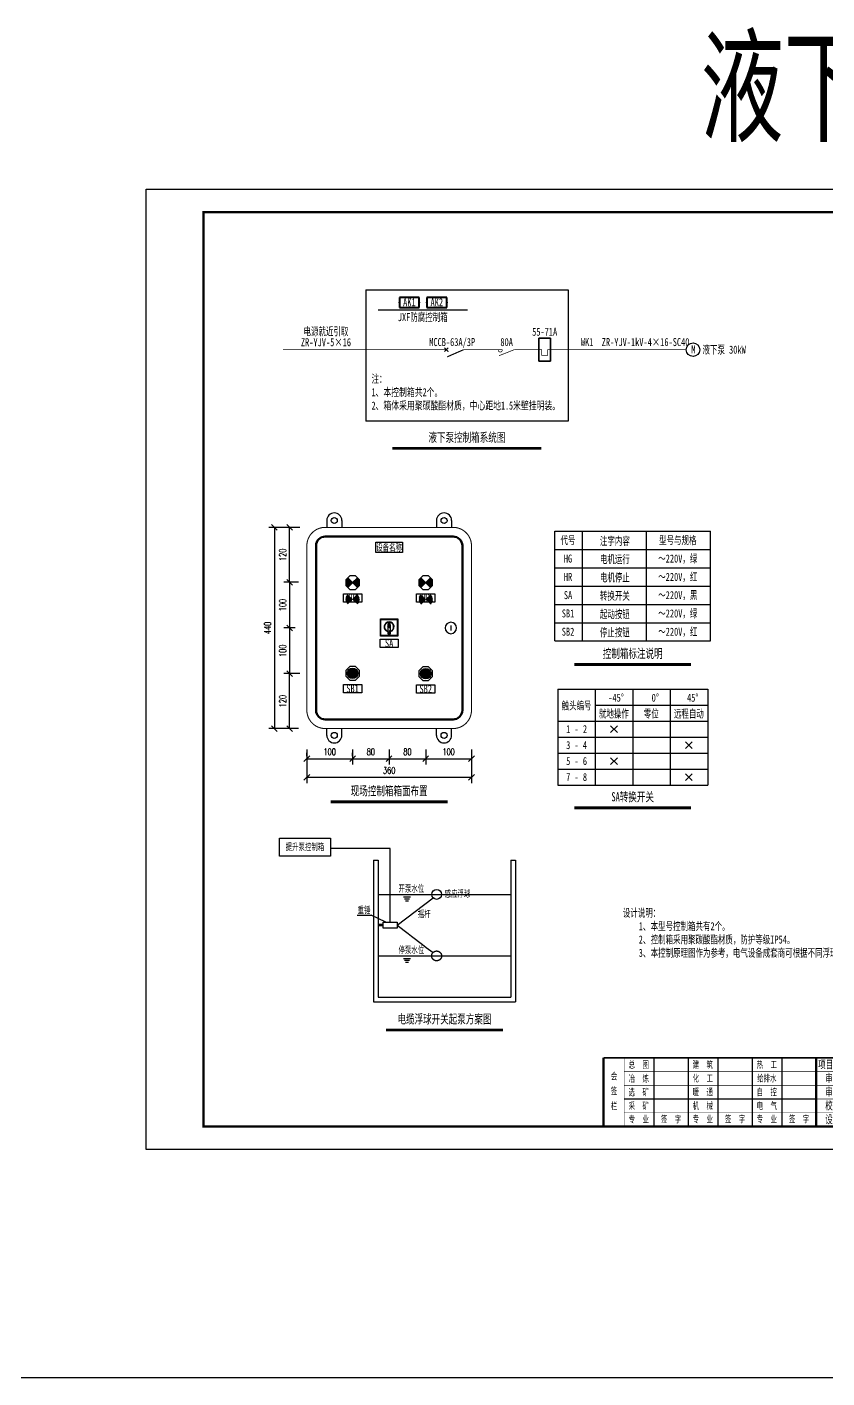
# Model space of a CAD drawing. Header units: millimetres. Extents: x 401220 to 2750366, y -101310 to 943175.
# Drawn here: x 647008 to 681994, y 309391 to 368490 of the extents above; entities that cross this region are included whole.
import ezdxf
from ezdxf.enums import TextEntityAlignment as Align

# ---------------------------------------------------------------- set-up
doc = ezdxf.new("R2010")
doc.units = ezdxf.units.MM
doc.linetypes.add('事故照明', pattern=[800, 600, 0, -200, 0])
doc.linetypes.add('常规', pattern=[20, 10, 0, 10])
for name, color, linetype in [('1', 7, 'Continuous'), ('4', 1, 'Continuous'), ('动力平面导线层', 3, '常规'), ('动力平面设备层', 1, 'Continuous'), ('图框', 7, 'Continuous'), ('文字', 7, 'Continuous'), ('标注-照明', 7, 'Continuous'), ('照明平面导线层', 3, 'Continuous'), ('照明平面设备层', 1, 'Continuous'), ('电气-接地设计-接地线', 3, '接地线'), ('高低压系统', 4, 'Continuous')]:
    doc.layers.add(name, color=color, linetype=linetype)
for name, color, linetype, lineweight in [('CAXA0层', 7, 'Continuous', 25), ('SW', 8, 'Continuous', 20), ('TEXT', 4, 'Continuous', 0)]:
    doc.layers.add(name, color=color, linetype=linetype, lineweight=lineweight)
doc.styles.add('DIM_FONT', font='txt.shx', dxfattribs={"width": 0.7, "bigfont": 'hzdx.shx'})
doc.styles.add('HZ', font='simsun.ttf', dxfattribs={"width": 0.75})
doc.styles.add('标准', font='NSimSun.ttf', dxfattribs={"width": 0.667})
doc.linetypes.add('接地线', pattern='A,500,[136,EESLTYPE.shx,S=100,R=0,X=0,Y=0],500,-200,60,-200', length=1460)
doc.dimstyles.new('副本 DIM20', dxfattribs={"dimtxt": 300, "dimasz": 2, "dimexe": 250, "dimexo": 300, "dimgap": 150, "dimtad": 1, "dimdec": 0, "dimlfac": 0.05, "dimzin": 0, "dimdsep": 46, "dimtxsty": 'DIM_FONT', "dimblk1": '_DIMX', "dimblk2": '_DIMX', "dimsah": 1, "dimcen": 0, "dimclrd": 3, "dimclre": 3, "dimclrt": 7, "dimadec": 0, "dimazin": 0, "dimtfac": 1, "dimtdec": 0, "dimtix": 1, "dimtmove": 2, "dimatfit": 3, "dimldrblk": '_DIMX', "dimfxl": 250, "dimtolj": 1, "dimtzin": 0, "dimarcsym": 0})

# ---------------------------------------------------------------- blocks, each defined once
blk = doc.blocks.new('_Oblique')
at = {"color": 0, "linetype": 'ByBlock', "lineweight": -2}
blk.add_line((-0.5, -0.5), (0.5, 0.5), dxfattribs=at)
blk = doc.blocks.new('*D87')
at = {"layer": '1', "color": 3, "linetype": 'ByBlock', "lineweight": -2, "transparency": 16777216}
for p, q in [((658565, 346602), (657578, 346602)), ((657828, 346602), (657828, 337802)), ((658565, 337802), (657578, 337802))]:
    blk.add_line(p, q, dxfattribs=at)
at = {"layer": 'Defpoints', "color": 0, "linetype": 'ByBlock', "transparency": 16777216}
for p in [(658865, 346602), (657828, 337802), (658865, 337802)]:
    blk.add_point(p, dxfattribs=at)
at = {"layer": '1', "color": 3, "linetype": 'ByBlock', "lineweight": -2, "transparency": 16777216, "xscale": 250, "yscale": 250, "zscale": 250}
for p, rotation in [((657828, 346602), 90), ((657828, 337802), 270)]:
    blk.add_blockref('_Oblique', p, dxfattribs=dict(at, rotation=rotation))
at = {"layer": '1', "color": 7, "linetype": 'ByBlock', "transparency": 16777216, "insert": (657528, 342202), "char_height": 300, "attachment_point": 5, "rotation": 90, "style": 'DIM_FONT'}
blk.add_mtext('\\A1;440', dxfattribs=at)
blk = doc.blocks.new('_DIMX')
blk.add_line((-150, 0), (150, 0))
at = {"const_width": 50}
blk.add_lwpolyline([(-70, -70), (70, 70)], dxfattribs=at)
blk = doc.blocks.new('*D88')
at = {"layer": '1', "color": 3, "linetype": 'ByBlock', "lineweight": -2, "transparency": 16777216}
for p, q in [((658946, 340202), (658242, 340202)), ((658492, 337802), (658492, 340202)), ((658888, 337802), (658242, 337802))]:
    blk.add_line(p, q, dxfattribs=at)
at = {"layer": 'Defpoints', "color": 0, "linetype": 'ByBlock', "transparency": 16777216}
for p in [(658492, 340202), (659246, 340202), (659188, 337802)]:
    blk.add_point(p, dxfattribs=at)
at = {"layer": '1', "color": 3, "linetype": 'ByBlock', "lineweight": -2, "transparency": 16777216, "xscale": 250, "yscale": 250, "zscale": 250}
for p, rotation in [((658492, 340202), 90), ((658492, 337802), 270)]:
    blk.add_blockref('_Oblique', p, dxfattribs=dict(at, rotation=rotation))
at = {"layer": '1', "color": 7, "linetype": 'ByBlock', "transparency": 16777216, "insert": (658192, 339002), "char_height": 300, "attachment_point": 5, "rotation": 90, "style": 'DIM_FONT'}
blk.add_mtext('\\A1;120', dxfattribs=at)
blk = doc.blocks.new('*D89')
at = {"layer": '1', "color": 3, "linetype": 'ByBlock', "lineweight": -2, "transparency": 16777216}
for p, q in [((658671, 342202), (658242, 342202)), ((658492, 342202), (658492, 340202)), ((658733, 340202), (658242, 340202))]:
    blk.add_line(p, q, dxfattribs=at)
at = {"layer": 'Defpoints', "color": 0, "linetype": 'ByBlock', "transparency": 16777216}
for p in [(658971, 342202), (658492, 340202), (659033, 340202)]:
    blk.add_point(p, dxfattribs=at)
at = {"layer": '1', "color": 3, "linetype": 'ByBlock', "lineweight": -2, "transparency": 16777216, "xscale": 250, "yscale": 250, "zscale": 250}
for p, rotation in [((658492, 342202), 90), ((658492, 340202), 270)]:
    blk.add_blockref('_Oblique', p, dxfattribs=dict(at, rotation=rotation))
at = {"layer": '1', "color": 7, "linetype": 'ByBlock', "transparency": 16777216, "insert": (658192, 341202), "char_height": 300, "attachment_point": 5, "rotation": 90, "style": 'DIM_FONT'}
blk.add_mtext('\\A1;100', dxfattribs=at)
blk = doc.blocks.new('*D90')
at = {"layer": '1', "color": 3, "linetype": 'ByBlock', "lineweight": -2, "transparency": 16777216}
for p, q in [((658671, 344202), (658242, 344202)), ((658492, 344202), (658492, 342202)), ((658733, 342202), (658242, 342202))]:
    blk.add_line(p, q, dxfattribs=at)
at = {"layer": 'Defpoints', "color": 0, "linetype": 'ByBlock', "transparency": 16777216}
for p in [(658971, 344202), (658492, 342202), (659033, 342202)]:
    blk.add_point(p, dxfattribs=at)
at = {"layer": '1', "color": 3, "linetype": 'ByBlock', "lineweight": -2, "transparency": 16777216, "xscale": 250, "yscale": 250, "zscale": 250}
for p, rotation in [((658492, 344202), 90), ((658492, 342202), 270)]:
    blk.add_blockref('_Oblique', p, dxfattribs=dict(at, rotation=rotation))
at = {"layer": '1', "color": 7, "linetype": 'ByBlock', "transparency": 16777216, "insert": (658192, 343202), "char_height": 300, "attachment_point": 5, "rotation": 90, "style": 'DIM_FONT'}
blk.add_mtext('\\A1;100', dxfattribs=at)
blk = doc.blocks.new('*D91')
at = {"layer": '1', "color": 3, "linetype": 'ByBlock', "lineweight": -2, "transparency": 16777216}
for p, q in [((658946, 346602), (658242, 346602)), ((658492, 344202), (658492, 346602)), ((658888, 344202), (658242, 344202))]:
    blk.add_line(p, q, dxfattribs=at)
at = {"layer": 'Defpoints', "color": 0, "linetype": 'ByBlock', "transparency": 16777216}
for p in [(658492, 346602), (659246, 346602), (659188, 344202)]:
    blk.add_point(p, dxfattribs=at)
at = {"layer": '1', "color": 3, "linetype": 'ByBlock', "lineweight": -2, "transparency": 16777216, "xscale": 250, "yscale": 250, "zscale": 250}
for p, rotation in [((658492, 346602), 90), ((658492, 344202), 270)]:
    blk.add_blockref('_Oblique', p, dxfattribs=dict(at, rotation=rotation))
at = {"layer": '1', "color": 7, "linetype": 'ByBlock', "transparency": 16777216, "insert": (658192, 345402), "char_height": 300, "attachment_point": 5, "rotation": 90, "style": 'DIM_FONT'}
blk.add_mtext('\\A1;120', dxfattribs=at)
blk = doc.blocks.new('*D92')
at = {"layer": '1', "color": 3, "linetype": 'ByBlock', "lineweight": -2, "transparency": 16777216}
for p, q in [((662845, 336879), (662845, 336233)), ((664446, 336879), (664446, 336233)), ((662845, 336483), (664446, 336483))]:
    blk.add_line(p, q, dxfattribs=at)
at = {"layer": 'Defpoints', "color": 0, "linetype": 'ByBlock', "transparency": 16777216}
for p in [(662845, 337179), (664446, 337179), (664446, 336483)]:
    blk.add_point(p, dxfattribs=at)
at = {"layer": '1', "color": 3, "linetype": 'ByBlock', "lineweight": -2, "transparency": 16777216, "xscale": 250, "yscale": 250, "zscale": 250, "rotation": 180}
blk.add_blockref('_Oblique', (662845, 336483), dxfattribs=at)
at = {"layer": '1', "color": 3, "linetype": 'ByBlock', "lineweight": -2, "transparency": 16777216, "xscale": 250, "yscale": 250, "zscale": 250}
blk.add_blockref('_Oblique', (664446, 336483), dxfattribs=at)
at = {"layer": '1', "color": 7, "linetype": 'ByBlock', "transparency": 16777216, "insert": (663646, 336783), "char_height": 300, "attachment_point": 5, "style": 'DIM_FONT'}
blk.add_mtext('\\A1;80', dxfattribs=at)
blk = doc.blocks.new('*D93')
at = {"layer": '1', "color": 3, "linetype": 'ByBlock', "lineweight": -2, "transparency": 16777216}
for p, q in [((664446, 336879), (664446, 336233)), ((666446, 336879), (666446, 336233)), ((664446, 336483), (666446, 336483))]:
    blk.add_line(p, q, dxfattribs=at)
at = {"layer": 'Defpoints', "color": 0, "linetype": 'ByBlock', "transparency": 16777216}
for p in [(664446, 337179), (666446, 337179), (666446, 336483)]:
    blk.add_point(p, dxfattribs=at)
at = {"layer": '1', "color": 3, "linetype": 'ByBlock', "lineweight": -2, "transparency": 16777216, "xscale": 250, "yscale": 250, "zscale": 250, "rotation": 180}
blk.add_blockref('_Oblique', (664446, 336483), dxfattribs=at)
at = {"layer": '1', "color": 3, "linetype": 'ByBlock', "lineweight": -2, "transparency": 16777216, "xscale": 250, "yscale": 250, "zscale": 250}
blk.add_blockref('_Oblique', (666446, 336483), dxfattribs=at)
at = {"layer": '1', "color": 7, "linetype": 'ByBlock', "transparency": 16777216, "insert": (665446, 336783), "char_height": 300, "attachment_point": 5, "style": 'DIM_FONT'}
blk.add_mtext('\\A1;100', dxfattribs=at)
blk = doc.blocks.new('*D94')
at = {"layer": '1', "color": 3, "linetype": 'ByBlock', "lineweight": -2, "transparency": 16777216}
for p, q in [((659246, 336879), (659246, 335418)), ((666446, 336879), (666446, 335418)), ((659246, 335668), (666446, 335668))]:
    blk.add_line(p, q, dxfattribs=at)
at = {"layer": 'Defpoints', "color": 0, "linetype": 'ByBlock', "transparency": 16777216}
for p in [(659246, 337179), (666446, 337179), (666446, 335668)]:
    blk.add_point(p, dxfattribs=at)
at = {"layer": '1', "color": 3, "linetype": 'ByBlock', "lineweight": -2, "transparency": 16777216, "xscale": 250, "yscale": 250, "zscale": 250, "rotation": 180}
blk.add_blockref('_Oblique', (659246, 335668), dxfattribs=at)
at = {"layer": '1', "color": 3, "linetype": 'ByBlock', "lineweight": -2, "transparency": 16777216, "xscale": 250, "yscale": 250, "zscale": 250}
blk.add_blockref('_Oblique', (666446, 335668), dxfattribs=at)
at = {"layer": '1', "color": 7, "linetype": 'ByBlock', "transparency": 16777216, "insert": (662846, 335968), "char_height": 300, "attachment_point": 5, "style": 'DIM_FONT'}
blk.add_mtext('\\A1;360', dxfattribs=at)
blk = doc.blocks.new('*D95')
at = {"layer": '1', "color": 3, "linetype": 'ByBlock', "lineweight": -2, "transparency": 16777216}
for p, q in [((659246, 336596), (659246, 336733)), ((659246, 336483), (661246, 336483)), ((661246, 336596), (661246, 336733))]:
    blk.add_line(p, q, dxfattribs=at)
at = {"layer": 'Defpoints', "color": 0, "linetype": 'ByBlock', "transparency": 16777216}
for p in [(659246, 336296), (661246, 336483), (661246, 336296)]:
    blk.add_point(p, dxfattribs=at)
at = {"layer": '1', "color": 3, "linetype": 'ByBlock', "lineweight": -2, "transparency": 16777216, "xscale": 250, "yscale": 250, "zscale": 250, "rotation": 180}
blk.add_blockref('_Oblique', (659246, 336483), dxfattribs=at)
at = {"layer": '1', "color": 3, "linetype": 'ByBlock', "lineweight": -2, "transparency": 16777216, "xscale": 250, "yscale": 250, "zscale": 250}
blk.add_blockref('_Oblique', (661246, 336483), dxfattribs=at)
at = {"layer": '1', "color": 7, "linetype": 'ByBlock', "transparency": 16777216, "insert": (660246, 336783), "char_height": 300, "attachment_point": 5, "style": 'DIM_FONT'}
blk.add_mtext('\\A1;100', dxfattribs=at)
blk = doc.blocks.new('*D96')
at = {"layer": '1', "color": 3, "linetype": 'ByBlock', "lineweight": -2, "transparency": 16777216}
for p, q in [((661244, 336879), (661244, 336233)), ((662845, 336879), (662845, 336233)), ((661244, 336483), (662845, 336483))]:
    blk.add_line(p, q, dxfattribs=at)
at = {"layer": 'Defpoints', "color": 0, "linetype": 'ByBlock', "transparency": 16777216}
for p in [(661244, 337179), (662845, 337179), (662845, 336483)]:
    blk.add_point(p, dxfattribs=at)
at = {"layer": '1', "color": 3, "linetype": 'ByBlock', "lineweight": -2, "transparency": 16777216, "xscale": 250, "yscale": 250, "zscale": 250, "rotation": 180}
blk.add_blockref('_Oblique', (661244, 336483), dxfattribs=at)
at = {"layer": '1', "color": 3, "linetype": 'ByBlock', "lineweight": -2, "transparency": 16777216, "xscale": 250, "yscale": 250, "zscale": 250}
blk.add_blockref('_Oblique', (662845, 336483), dxfattribs=at)
at = {"layer": '1', "color": 7, "linetype": 'ByBlock', "transparency": 16777216, "insert": (662044, 336783), "char_height": 300, "attachment_point": 5, "style": 'DIM_FONT'}
blk.add_mtext('\\A1;80', dxfattribs=at)
blk = doc.blocks.new('PLA1')
at = {"color": 0, "linetype": 'ByBlock', "lineweight": -2}
for p, q in [((-500, 500), (-500, 0)), ((500, 500), (-500, 500)), ((-500, 0), (500, 0)), ((500, 0), (500, 500))]:
    blk.add_line(p, q, dxfattribs=at)
for p in [(-500, 250), (0, 500), (0, 0), (500, 250)]:
    blk.add_point(p, dxfattribs=at)
blk = doc.blocks.new('JJH')
at = {"color": 3, "linetype": '常规', "lineweight": 35}
for p, q in [((-500, -500), (-500, 0)), ((500, 0), (-500, 0)), ((500, -500), (500, 0)), ((-500, -500), (500, -500))]:
    blk.add_line(p, q, dxfattribs=at)
at = {"color": 3, "linetype": '常规', "lineweight": 35, "const_width": 30}
blk.add_lwpolyline([(0, 100), (0, -125), (-250, -125), (-250, -375), (0, -375), (0, -600)], dxfattribs=at)
blk = doc.blocks.new('GGF')
at = {"layer": '照明平面导线层', "color": 3, "linetype": '常规', "lineweight": 25, "ltscale": 2, "const_width": 30}
for points in [[(0, 0), (0, -365)], [(0, -1065), (-261, -402)], [(0, -365), (0, -544)], [(0, -1065), (0, -1429)]]:
    blk.add_lwpolyline(points, dxfattribs=at)
blk.add_lwpolyline([(0, -544, -1.122007), (0, -365, -1.343832)], format="xyb", dxfattribs=at)
blk = doc.blocks.new('DYDQ0201')
at = {"color": 0}
for points, const_width in [([(0, 0), (0, -3.75)], 0.3), ([(0, -11.25), (-3.11, -4.12)], 0.5), ([(0.86, -4.61), (-0.86, -2.89)], 0.5), ([(-0.86, -4.61), (0.86, -2.89)], 0.5), ([(0, -11.25), (0, -15)], 0.3)]:
    blk.add_lwpolyline(points, dxfattribs=dict(at, const_width=const_width))
blk = doc.blocks.new('3')
at = {"layer": 'TEXT', "color": 7, "lineweight": 25, "style": 'HZ', "width": 0.75}
for s, height, p in [('铜陵有色设计研究院有限责任公司', 400, (221501, 249018)), ('Tongling Nonferrous Design and Research Institute Co.,Ltd.', 200, (221613, 248659))]:
    blk.add_text(s, height=height, dxfattribs=at).set_placement(p)
blk = doc.blocks.new('铜陵有色图签02')
at = {"layer": '图框', "linetype": 'Continuous', "lineweight": 50}
for p, q in [((-38401, 3003), (-38401, 1)), ((-29100, 3001), (-29100, 0))]:
    blk.add_line(p, q, dxfattribs=at)
at = {"layer": '图框', "color": 7, "linetype": 'Continuous', "lineweight": 25}
for p, q in [((-36201, 3010), (-36201, 9)), ((-34701, 3010), (-34701, 9)), ((-33401, 3017), (-33401, 16)), ((-31901, 3017), (-31901, 16)), ((-30601, 3017), (-30601, 16)), ((-29100, 1201), (-37501, 1201))]:
    blk.add_line(p, q, dxfattribs=at)
at = {"layer": '图框', "color": 7, "linetype": 'Continuous', "lineweight": 35}
for p, q in [((-27300, 3001), (-27300, 1)), ((-21600, 1197), (-21600, -3)), ((-17100, 1200), (-17100, 0)), ((-15450, 0), (-15450, 1200)), ((-14550, 1200), (-14550, 0)), ((-12000, 1201), (-12000, 1)), ((-6900, 1202), (-6900, 2))]:
    blk.add_line(p, q, dxfattribs=at)
at = {"layer": '图框', "lineweight": 25}
blk.add_line((-17723, 1830), (-13223, 1830), dxfattribs=at)
at = {"layer": '图框', "lineweight": 70, "const_width": 70}
blk.add_lwpolyline([(-17980, 3001), (0, 3001), (-38401, 3001)], dxfattribs=at)
at = {"layer": '图框', "color": 7, "linetype": 'Continuous', "lineweight": 25, "const_width": 25}
for points in [[(-37501, 3000), (-37501, 0)], [(-25800, 3001), (-25800, 1)], [(-24300, 3001), (-24300, 1)], [(-23100, 2401), (-37501, 2401)], [(-23100, 1801), (-37501, 1801)], [(-23100, 1201), (-29100, 1201)], [(-12900, 600), (-18000, 600), (-37501, 600)], [(-602, 943), (-932, 371), (-272, 371), (-602, 943)]]:
    blk.add_lwpolyline(points, dxfattribs=at)
at = {"layer": '图框', "linetype": 'Continuous', "lineweight": 50, "const_width": 50}
for points in [[(-23100, 3001), (-23100, 1)], [(-18000, 3000), (-18000, 0)]]:
    blk.add_lwpolyline(points, dxfattribs=at)
at = {"layer": '图框', "lineweight": 50, "const_width": 50}
for points in [[(-12900, 3001), (-12900, 1)], [(-7800, 3001), (-7800, 1)], [(0, 3000), (0, 0)], [(-23100, 1200), (0, 1200)]]:
    blk.add_lwpolyline(points, dxfattribs=at)
at = {"layer": '图框', "lineweight": 25, "const_width": 35}
blk.add_lwpolyline([(-17723, 1930), (-13223, 1930)], dxfattribs=at)
at = {"layer": '图框', "color": 7, "linetype": 'Continuous', "lineweight": 35, "const_width": 25}
blk.add_lwpolyline([(-1200, 1201), (-1200, 0)], dxfattribs=at)
at = {"layer": '图框', "linetype": 'Continuous', "lineweight": 70, "const_width": 70}
blk.add_lwpolyline([(-38401, 1), (0, 0)], dxfattribs=at)
at = {"layer": '图框', "lineweight": 25}
blk.add_blockref('3', (-228268, -246986), dxfattribs=at)
at = {"layer": 'TEXT', "color": 7, "lineweight": 25, "style": '标准', "width": 0.667}
for s, height, p in [('会', 300, (-37942, 2054)), ('总  图', 300, (-36862, 2555)), ('建  筑', 300, (-34062, 2562)), ('热  工', 300, (-31262, 2562)), ('项目负责人', 350, (-28197, 2541)), ('冶  炼', 300, (-36862, 1955)), ('化  工', 300, (-34062, 1962)), ('给排水', 300, (-31262, 1962)), ('审  定', 350, (-28197, 1941)), ('签', 300, (-37942, 1404)), ('选  矿', 300, (-36862, 1355)), ('暖  通', 300, (-34062, 1362)), ('自  控', 300, (-31262, 1362)), ('审  核', 350, (-28197, 1341)), ('栏', 300, (-37942, 754)), ('采  矿', 300, (-36862, 754)), ('机  械', 300, (-34062, 761)), ('电  气', 300, (-31262, 761)), ('校  对', 350, (-28197, 741)), ('项目编号', 350, (-22343, 730)), ('专业', 350, (-17559, 730)), ('比例', 350, (-15009, 730)), ('所属', 350, (-12438, 730)), ('图号', 350, (-7339, 495)), ('专  业', 300, (-36862, 170)), ('签  字', 300, (-35449, 170)), ('专  业', 300, (-34062, 177)), ('签  字', 300, (-32649, 177)), ('专  业', 300, (-31262, 177)), ('签  字', 300, (-29849, 177)), ('设  计', 350, (-28197, 139)), ('设计阶段', 350, (-22343, 130)), ('图幅', 350, (-17559, 130)), ('日期', 350, (-15009, 130)), ('图号', 350, (-12438, 130))]:
    blk.add_text(s, height=height, dxfattribs=at).set_placement(p, align=Align.CENTER)

msp = doc.modelspace()

# ---------------------------------------------------------------- hatches: boundary and pattern name
at = {"linetype": 'ByBlock', "lineweight": 25}
h = msp.add_hatch(dxfattribs=at)
h.set_pattern_fill('ANSI31', color=3, scale=184.8, style=0)
h.set_pattern_definition([(45, (96844.062, 346381.2), (-16.3341666, 16.3341666), [])])
h.paths.add_polyline_path([(661246.4, 344186.2), (661037.5, 344395.5, 0.1991281), (660950.7, 344186.2, 0.1986966), (661037.2, 343977.3)])
h.paths.add_polyline_path([(661455.7, 344395.1), (661246.4, 344186.2), (661455.3, 343977, 0.1991281), (661542.1, 344186.2, 0.1986966)])
h = msp.add_hatch(dxfattribs=at)
h.set_pattern_fill('ANSI31', color=1, scale=184.8, style=0)
h.set_pattern_definition([(45, (101433.915, 346381.2), (-16.3341666, 16.3341666), [])])
h.paths.add_polyline_path([(664446.4, 344186.2), (664237.5, 344395.5, 0.1991281), (664150.7, 344186.2, 0.1986966), (664237.2, 343977.3)])
h.paths.add_polyline_path([(664655.7, 344395.1), (664446.4, 344186.2), (664655.3, 343977, 0.1991281), (664742.1, 344186.2, 0.1986966)])
h = msp.add_hatch(dxfattribs=at)
h.set_pattern_fill('ANSI31', color=3, scale=184.8, style=0)
h.set_pattern_definition([(45, (96844.062, 345646.175), (-16.3341666, 16.3341666), [])])
h.paths.add_polyline_path([(661246.4, 343451.2), (661037.5, 343660.5, 0.1991281), (660950.7, 343451.2, 0.1986966), (661037.2, 343242.3)])
h.paths.add_polyline_path([(661455.7, 343660.1), (661246.4, 343451.2), (661455.3, 343242, 0.1991281), (661542.1, 343451.2, 0.1986966)])
h = msp.add_hatch(dxfattribs=at)
h.set_pattern_fill('ANSI31', color=1, scale=184.8, style=0)
h.set_pattern_definition([(45, (101433.915, 345646.175), (-16.3341666, 16.3341666), [])])
h.paths.add_polyline_path([(664446.4, 343451.2), (664237.5, 343660.5, 0.1991281), (664150.7, 343451.2, 0.1986966), (664237.2, 343242.3)])
h.paths.add_polyline_path([(664655.7, 343660.1), (664446.4, 343451.2), (664655.3, 343242, 0.1991281), (664742.1, 343451.2, 0.1986966)])
at = {"layer": '文字', "linetype": 'ByBlock', "ltscale": 0.2}
h = msp.add_hatch(dxfattribs=at)
h.set_pattern_fill('ANSI31', color=0, scale=308, style=0)
h.set_pattern_definition([(45, (-2701259.53, 1715190.007), (-27.22361108, 27.22361108), [])])
edge = h.paths.add_edge_path()
edge.add_line((662906, 341938.6), (662906, 342213.9))
edge.add_line((662781.3, 342213.9), (662781.3, 341938.6))
edge.add_arc((662009.6, 342213.9), 896.4, 360, 366.231132)
edge.add_arc((662425.5, 342259.3), 478.1, 6.231132, 14.766974)
edge.add_arc((662684.3, 342327.6), 210.4, 14.766974, 32.471625)
edge.add_arc((662843.7, 342429), 21.5, 32.471625, 90)
edge.add_arc((662843.7, 342429), 21.5, 90, 147.528375)
edge.add_arc((663003, 342327.6), 210.4, 147.528375, 165.233026)
edge.add_arc((663261.9, 342259.3), 478.1, 165.233026, 173.768868)
edge.add_arc((663677.7, 342213.9), 896.4, 173.768868, 180)
edge.add_line((662781.3, 341938.6), (662906, 341938.6))
at = {"layer": '电气-接地设计-接地线', "linetype": 'ByBlock', "ltscale": 0.2}
h = msp.add_hatch(color=3, dxfattribs=at)
edge = h.paths.add_edge_path()
edge.add_arc((661246.4, 340217.3), 230.3, 0, 360)
h = msp.add_hatch(color=1, dxfattribs=at)
edge = h.paths.add_edge_path()
edge.add_arc((664446.4, 340201.8), 230.3, 0, 360)

# ---------------------------------------------------------------- linework, layer by layer
at = {"color": 0, "lineweight": -3, "ltscale": 100}
for p, q in [((661824.3, 356990.3), (670669.1, 356990.3)), ((661824.3, 356990.3), (661824.3, 351251.2)), ((670669.1, 356990.3), (670669.1, 351251.2)), ((670669.1, 351251.2), (661824.3, 351251.2))]:
    msp.add_line(p, q, dxfattribs=at)
at = {"color": 3, "linetype": 'ByBlock', "lineweight": 25}
for p, q in [((661455.7, 344395.1), (661037.2, 343977.3)), ((661455.3, 343977), (661037.5, 344395.5))]:
    msp.add_line(p, q, dxfattribs=at)
at = {"color": 1, "linetype": 'ByBlock', "lineweight": 25}
for p, q in [((664655.7, 344395.1), (664237.2, 343977.3)), ((664655.3, 343977), (664237.5, 344395.5))]:
    msp.add_line(p, q, dxfattribs=at)
at = {"color": 0, "linetype": 'ByBlock', "lineweight": 25}
for p, q in [((662781.3, 342213.9), (662781.3, 341938.6)), ((662906, 341938.6), (662906, 342213.9)), ((662781.3, 341938.6), (662906, 341938.6))]:
    msp.add_line(p, q, dxfattribs=at)
for p, q in [((662889.3, 332560), (660281.5, 332560)), ((662889.3, 329326.7), (662889.3, 332560)), ((662164.1, 332043.7), (662164.1, 325843.7)), ((662164.1, 332043.7), (662364.1, 332043.7)), ((662364.1, 332043.7), (662364.1, 326043.7)), ((668164.1, 332043.7), (668164.1, 326043.7)), ((668164.1, 332043.7), (668364.1, 332043.7)), ((668364.1, 332043.7), (668364.1, 325843.7)), ((662364.1, 330543.7), (668164.1, 330543.7)), ((663193.3, 329199.2), (664764.2, 330396.7)), ((662585.2, 329227.7), (662364.1, 329227.7)), ((662585.2, 329167.6), (662364.1, 329167.6)), ((662364.1, 327854.7), (668164.1, 327854.7)), ((662164.1, 325843.7), (668364.1, 325843.7)), ((662364.1, 326043.7), (668164.1, 326043.7))]:
    msp.add_line(p, q)
at = {"color": 0}
for p in [(661446.7, 329642), (662698.7, 329326.7)]:
    msp.add_line(p, (662054.8, 329642), dxfattribs=at)
at = {"linetype": '事故照明'}
msp.add_line((663193.3, 329199.2), (664764.2, 328001.7), dxfattribs=at)
at = {"color": 3}
msp.add_line((930455.5, 309391.2), (401219.7, 309391.2), dxfattribs=at)
at = {"color": 4, "linetype": 'ByBlock', "lineweight": 35, "const_width": 30}
msp.add_lwpolyline([(669296.9, 354373.7), (669521.9, 354373.7)], dxfattribs=at)
at = {"color": 252, "linetype": 'ByBlock', "lineweight": 50}
for points in [[(660046.4, 346201.8, 0.4142136), (659646.4, 345801.8)], [(666046.4, 345801.8, 0.4142136), (665646.4, 346201.8)], [(659646.4, 338601.8, 0.4142136), (660046.4, 338201.8)], [(665646.4, 338201.8, 0.4142136), (666046.4, 338601.8)]]:
    msp.add_lwpolyline(points, format="xyb", dxfattribs=at)
for points in [[(659646.4, 338601.8), (659646.4, 345801.8)], [(660046.4, 346201.8), (665646.4, 346201.8)], [(666046.4, 345801.8), (666046.4, 338601.8)], [(665646.4, 338201.8), (660046.4, 338201.8)]]:
    msp.add_lwpolyline(points, dxfattribs=at)
at = {"color": 0, "linetype": 'ByBlock', "lineweight": 25}
for points in [[(662266.8, 345951.8), (663426.1, 345951.8), (663426.1, 345495.7), (662266.8, 345495.7)], [(660847.4, 343694.9), (661645.5, 343694.9), (661645.5, 343332.1), (660847.4, 343332.1)], [(664047.4, 343694.9), (664845.5, 343694.9), (664845.5, 343332.1), (664047.4, 343332.1)], [(662462.5, 342595.7), (663224.9, 342595.7), (663224.9, 341843.4), (662462.5, 341843.4)], [(662446, 341710.4), (663244.1, 341710.4), (663244.1, 341347.6), (662446, 341347.6)], [(660847.4, 339726), (661645.5, 339726), (661645.5, 339363.1), (660847.4, 339363.1)], [(664047.4, 339710.5), (664845.5, 339710.5), (664845.5, 339347.6), (664047.4, 339347.6)]]:
    msp.add_lwpolyline(points, close=True, dxfattribs=at)
at = {"color": 3, "linetype": 'ByBlock', "lineweight": 25}
msp.add_lwpolyline([(661123.9, 344481.9), (660950.7, 344308.7), (660950.7, 344063.8), (661123.9, 343890.6), (661368.9, 343890.6), (661542.1, 344063.8), (661542.1, 344308.7), (661368.9, 344481.9)], close=True, dxfattribs=at)
at = {"color": 1, "linetype": 'ByBlock', "lineweight": 25}
msp.add_lwpolyline([(664323.9, 344481.9), (664150.7, 344308.7), (664150.7, 344063.8), (664323.9, 343890.6), (664568.9, 343890.6), (664742.1, 344063.8), (664742.1, 344308.7), (664568.9, 344481.9)], close=True, dxfattribs=at)
at = {"color": 0, "linetype": 'ByBlock', "lineweight": 25}
msp.add_lwpolyline([(662906, 342213.9, 0.0271951), (662900.7, 342311.2, 0.0372619), (662887.8, 342381.2, 0.0774052), (662861.8, 342440.5, 0.2564233), (662843.7, 342450.5, 0.2564233), (662825.5, 342440.5, 0.0774052), (662799.6, 342381.2, 0.0372619), (662786.6, 342311.2, 0.0271951), (662781.3, 342213.9, 0.0271951)], format="xyb", dxfattribs=at)
at = {"color": 3, "linetype": 'ByBlock', "const_width": 64}
msp.add_lwpolyline([(665546.7, 342321.6), (665546.7, 342085.6)], dxfattribs=at)
at = {"linetype": 'ByBlock', "lineweight": 25}
for points in [[(661123.9, 340513), (660950.7, 340339.8), (660950.7, 340094.8), (661123.9, 339921.6), (661368.9, 339921.6), (661542.1, 340094.8), (661542.1, 340339.8), (661368.9, 340513)], [(664323.9, 340497.4), (664150.7, 340324.2), (664150.7, 340079.3), (664323.9, 339906.1), (664568.9, 339906.1), (664742.1, 340079.3), (664742.1, 340324.2), (664568.9, 340497.4)]]:
    msp.add_lwpolyline(points, close=True, dxfattribs=at)
at = {"color": 4}
msp.add_lwpolyline([(658042.6, 333001.2), (660281.5, 333001.2), (660281.5, 332220.7), (658042.6, 332220.7)], close=True, dxfattribs=at)
at = {"color": 3}
msp.add_lwpolyline([(662585.2, 329326.7), (663193.3, 329326.7), (663193.3, 329071.7), (662585.2, 329071.7)], close=True, dxfattribs=at)
at = {"color": 1, "lineweight": 30, "ltscale": 100}
msp.add_circle((676135.6, 354373.7), 295.9, dxfattribs=at)
msp.add_circle((664922.2, 330543.7), 215.8)
at = {"linetype": '事故照明'}
msp.add_circle((664922.2, 327854.7), 215.8, dxfattribs=at)
at = {"color": 0, "linetype": 'ByBlock', "lineweight": 25}
for radius, start, end in [(216.5, 286.739479, 253.260521), (200.7, 288.096502, 251.903498)]:
    msp.add_arc((662843.7, 342249.7), radius, start, end, dxfattribs=at)
at = {"color": 3, "linetype": 'ByBlock'}
for start, end in [(90, 270), (270, 90)]:
    msp.add_arc((665546.4, 342201.8), 250, start, end, dxfattribs=at)
at = {"layer": '4', "color": 0, "linetype": 'ByBlock'}
for p, q in [((660116.4, 346901.8), (660116.4, 346601.8)), ((660776.4, 346901.8), (660776.4, 346601.8)), ((664916.4, 346901.8), (664916.4, 346601.8)), ((665576.4, 346901.8), (665576.4, 346601.8)), ((660116.4, 337501.8), (660116.4, 337801.8)), ((660776.4, 337501.8), (660776.4, 337801.8)), ((664916.4, 337501.8), (664916.4, 337801.8)), ((665576.4, 337501.8), (665576.4, 337801.8))]:
    msp.add_line(p, q, dxfattribs=at)
at = {"layer": '4', "color": 0, "linetype": 'ByBlock', "const_width": 45}
for points in [[(660046.4, 346601.8, 0.4142136), (659246.4, 345801.8)], [(666446.4, 345801.8, 0.4142136), (665646.4, 346601.8)], [(659246.4, 338601.8, 0.4142136), (660046.4, 337801.8)], [(665646.4, 337801.8, 0.4142136), (666446.4, 338601.8)]]:
    msp.add_lwpolyline(points, format="xyb", dxfattribs=at)
for points in [[(660046.4, 346601.8), (665646.4, 346601.8)], [(659246.4, 338601.8), (659246.4, 345801.8)], [(666446.4, 345801.8), (666446.4, 338601.8)], [(665646.4, 337801.8), (660046.4, 337801.8)]]:
    msp.add_lwpolyline(points, dxfattribs=at)
at = {"layer": '4', "color": 0, "linetype": 'ByBlock'}
for centre in [(660446.4, 346901.8), (665246.4, 346901.8), (660446.4, 337501.8), (665246.4, 337501.8)]:
    msp.add_circle(centre, 130, dxfattribs=at)
for centre, start, end in [((660446.4, 346901.8), 0, 180), ((665246.4, 346901.8), 0, 180), ((660446.4, 337501.8), 180, 0), ((665246.4, 337501.8), 180, 0)]:
    msp.add_arc(centre, 330, start, end, dxfattribs=at)
at = {"layer": 'CAXA0层', "color": 0, "linetype": 'Continuous', "lineweight": 30}
msp.add_line((662359.3, 356110.9), (666271.5, 356110.9), dxfattribs=at)
at = {"layer": 'CAXA0层', "color": 2, "linetype": 'Continuous', "lineweight": 40}
msp.add_line((662993.6, 350086.2), (669499.8, 350086.2), dxfattribs=at)
at = {"layer": 'CAXA0层', "color": 2, "linetype": 'Continuous', "lineweight": 0}
msp.add_line((662993.6, 350020.7), (669499.8, 350020.7), dxfattribs=at)
at = {"layer": 'CAXA0层', "color": 2, "linetype": 'ByBlock', "lineweight": 40}
for p, q in [((670948, 340630), (676046.2, 340630)), ((660297.6, 334624.1), (665395.7, 334624.1)), ((670948, 334360.7), (676046.2, 334360.7)), ((662715.1, 324642.5), (667813.2, 324642.5))]:
    msp.add_line(p, q, dxfattribs=at)
at = {"layer": 'CAXA0层', "color": 2, "linetype": 'ByBlock', "lineweight": 0}
for p, q in [((670948, 340564.5), (676046.2, 340564.5)), ((660297.6, 334558.6), (665395.7, 334558.6)), ((670948, 334295.2), (676046.2, 334295.2)), ((662715.1, 324577), (667813.2, 324577))]:
    msp.add_line(p, q, dxfattribs=at)
at = {"layer": 'SW', "color": 7, "linetype": 'ByBlock', "lineweight": 25}
for p, q in [((670097.1, 346431.8), (671297.1, 346431.8)), ((670097.1, 345631.8), (670097.1, 346431.8)), ((671297.1, 346431.8), (674097.1, 346431.8)), ((671297.1, 345631.8), (671297.1, 346431.8)), ((674097.1, 345631.8), (674097.1, 346431.8)), ((674097.1, 346431.8), (676897.1, 346431.8)), ((676897.1, 345631.8), (676897.1, 346431.8)), ((670097.1, 344831.8), (670097.1, 345631.8)), ((670097.1, 345631.8), (671297.1, 345631.8)), ((671297.1, 344831.8), (671297.1, 345631.8)), ((671297.1, 345631.8), (674097.1, 345631.8)), ((674097.1, 344831.8), (674097.1, 345631.8)), ((674097.1, 345631.8), (676897.1, 345631.8)), ((676897.1, 344831.8), (676897.1, 345631.8)), ((676897.1, 344831.8), (676897.1, 345631.8)), ((670097.1, 344031.8), (670097.1, 344831.8)), ((670097.1, 344831.8), (671297.1, 344831.8)), ((671297.1, 344031.8), (671297.1, 344831.8)), ((671297.1, 344831.8), (674097.1, 344831.8)), ((674097.1, 344031.8), (674097.1, 344831.8)), ((674097.1, 344831.8), (676897.1, 344831.8)), ((676897.1, 344031.8), (676897.1, 344831.8)), ((676897.1, 344031.8), (676897.1, 344831.8)), ((670097.1, 344031.8), (671297.1, 344031.8)), ((670097.1, 343231.8), (670097.1, 344031.8)), ((671297.1, 344031.8), (674097.1, 344031.8)), ((671297.1, 343231.8), (671297.1, 344031.8)), ((674097.1, 343231.8), (674097.1, 344031.8)), ((674097.1, 344031.8), (676897.1, 344031.8)), ((676897.1, 343231.8), (676897.1, 344031.8)), ((676897.1, 343231.8), (676897.1, 344031.8)), ((670097.1, 342431.8), (670097.1, 343231.8)), ((670097.1, 343231.8), (671297.1, 343231.8)), ((671297.1, 342431.8), (671297.1, 343231.8)), ((671297.1, 343231.8), (674097.1, 343231.8)), ((674097.1, 342431.8), (674097.1, 343231.8)), ((674097.1, 343231.8), (676897.1, 343231.8)), ((676897.1, 342431.8), (676897.1, 343231.8)), ((676897.1, 342431.8), (676897.1, 343231.8)), ((670097.1, 342431.8), (671297.1, 342431.8)), ((670097.1, 341631.8), (670097.1, 342431.8)), ((671297.1, 342431.8), (674097.1, 342431.8)), ((671297.1, 341631.8), (671297.1, 342431.8)), ((674097.1, 342431.8), (676897.1, 342431.8)), ((674097.1, 341631.8), (674097.1, 342431.8)), ((676897.1, 341631.8), (676897.1, 342431.8)), ((670097.1, 341631.8), (671297.1, 341631.8)), ((671297.1, 341631.8), (674097.1, 341631.8)), ((674097.1, 341631.8), (676897.1, 341631.8)), ((670218.3, 339519.3), (676775.9, 339519.3)), ((670218.3, 339519.3), (670218.3, 335330.3)), ((671857.7, 339519.3), (671857.7, 335330.3)), ((673497.1, 339519.3), (673497.1, 335330.3)), ((675136.5, 339519.3), (675136.5, 335330.3)), ((676775.9, 339519.3), (676775.9, 335330.3)), ((671857.7, 338821.2), (676775.9, 338821.2)), ((670218.3, 338123), (676775.9, 338123)), ((672529.3, 337920.2), (672825.5, 337624)), ((672529.3, 337624), (672825.5, 337920.2)), ((670218.3, 337424.8), (676775.9, 337424.8)), ((675808.1, 337222.1), (676104.3, 336925.9)), ((675808.1, 336925.9), (676104.3, 337222.1)), ((670218.3, 336726.6), (676775.9, 336726.6)), ((672529.3, 336523.9), (672825.5, 336227.7)), ((672529.3, 336227.7), (672825.5, 336523.9)), ((670218.3, 336028.5), (676775.9, 336028.5)), ((675808.1, 335825.7), (676104.3, 335529.5)), ((675808.1, 335529.5), (676104.3, 335825.7)), ((670218.3, 335330.3), (676775.9, 335330.3)), ((670218.3, 335330.3), (676775.9, 335330.3)), ((670218.3, 335330.3), (676775.9, 335330.3))]:
    msp.add_line(p, q, dxfattribs=at)
at = {"layer": '动力平面设备层', "color": 0, "linetype": 'ByBlock', "lineweight": -3, "ltscale": 100}
for p, q in [((663470.6, 330437.9), (663780.1, 330437.9)), ((663512.3, 330353.7), (663738.4, 330353.7)), ((663554, 330269.5), (663696.7, 330269.5)), ((663470.6, 327748.9), (663780.1, 327748.9)), ((663512.3, 327664.7), (663738.4, 327664.7)), ((663554, 327580.5), (663696.7, 327580.5))]:
    msp.add_line(p, q, dxfattribs=at)
at = {"layer": '图框', "linetype": 'Continuous', "lineweight": 100, "const_width": 100}
msp.add_lwpolyline([(654724.2, 320391.2), (710624.2, 320391.2), (710624.2, 360391.2), (654724.2, 360391.2)], close=True, dxfattribs=at)
at = {"layer": '文字', "color": 4, "linetype": 'ByBlock', "lineweight": 25, "const_width": 30}
for points in [[(666474.2, 354373.6), (667250.5, 354373.7)], [(668679.6, 354373.7), (669296.9, 354373.7)], [(669996.9, 354373.7), (675839.7, 354373.7)]]:
    msp.add_lwpolyline(points, dxfattribs=at)
at = {"layer": '标注-照明', "color": 0, "linetype": 'ByBlock'}
msp.add_lwpolyline([(662488.8, 342575.9), (663198.5, 342575.9), (663198.5, 341866.3), (662488.8, 341866.3)], close=True, dxfattribs=at)
at = {"layer": '照明平面设备层', "color": 0, "lineweight": -3, "ltscale": 100}
msp.add_lwpolyline([(652224.2, 361391.2), (711624.2, 361391.2), (711624.2, 319391.2), (652224.2, 319391.2)], close=True, dxfattribs=at)
at = {"layer": '照明平面设备层', "color": 130, "lineweight": -3, "const_width": 30}
for points in [[(658208.3, 354373.6), (663877, 354373.6)], [(663877, 354373.6), (664974.2, 354373.6)]]:
    msp.add_lwpolyline(points, dxfattribs=at)
at = {"layer": '电气-接地设计-接地线', "color": 3, "linetype": 'ByBlock', "ltscale": 0.2}
msp.add_circle((661246.4, 340217.3), 230.3, dxfattribs=at)
at = {"layer": '电气-接地设计-接地线', "color": 1, "linetype": 'ByBlock', "ltscale": 0.2}
msp.add_circle((664446.4, 340201.8), 230.3, dxfattribs=at)

# ---------------------------------------------------------------- block references
at = {"layer": '动力平面导线层', "color": 4, "linetype": 'ByBlock', "rotation": 90}
for name, p in [('JJH', (669396.9, 354373.7)), ('GGF', (667250.5, 354373.7))]:
    msp.add_blockref(name, p, dxfattribs=at)
at = {"layer": '图框', "lineweight": 25}
msp.add_blockref('铜陵有色图签02', (710624.2, 320391.2), dxfattribs=at)
at = {"layer": '照明平面设备层', "color": 1, "lineweight": 40, "xscale": 0.8640000005252659, "yscale": 0.8640000005252659, "zscale": 0.8640000005252659}
for p in [(663728.9, 356219.8), (664928.9, 356219.8)]:
    msp.add_blockref('PLA1', p, dxfattribs=at)
at = {"layer": '高低压系统', "lineweight": -3, "xscale": 100, "yscale": 100, "zscale": 100, "rotation": 90}
msp.add_blockref('DYDQ0201', (664974.2, 354373.6), dxfattribs=at)

# ---------------------------------------------------------------- texts
at = {"layer": 'SW', "color": 4, "linetype": 'ByBlock', "lineweight": 25, "style": '标准', "width": 0.667}
msp.add_text('液下泵', height=4000, dxfattribs=at).set_placement((681924.2, 363890.7), align=Align.CENTER)
at = {"layer": 'SW', "color": 7, "linetype": 'Continuous', "lineweight": 25, "style": '标准', "width": 0.667}
for s, p in [('AK1', (663728.9, 356275)), ('AK2', (664928.9, 356275)), ('JXF防腐控制箱', (664315.4, 355623.9)), ('电源就近引取', (660081.9, 354999.2)), ('55-71A', (669646.9, 354984.3)), ('ZR-YJV-5×16', (660081.9, 354526.2)), ('MCCB-63A/3P', (665601.8, 354533.6)), ('80A', (667983.8, 354533.6)), ('液下泵 30kW', (677495.7, 354201.1))]:
    msp.add_text(s, height=350, dxfattribs=at).set_placement(p, align=Align.CENTER)
for s, p in [('WK1', (671230.4, 354533.7)), ('ZR-YJV-1kV-4×16-SC40', (672143.1, 354533.7))]:
    msp.add_text(s, height=350, dxfattribs=at).set_placement(p)
at = {"layer": 'SW', "color": 1, "linetype": 'Continuous', "lineweight": 25, "style": '标准', "width": 0.667}
msp.add_text('M', height=350, dxfattribs=at).set_placement((676152.2, 354214.7), align=Align.CENTER)
at = {"layer": 'SW', "color": 2, "linetype": 'Continuous', "lineweight": 25, "style": '标准', "width": 0.667}
msp.add_text('液下泵控制箱系统图', height=400, dxfattribs=at).set_placement((666246.7, 350341.2), align=Align.CENTER)
at = {"layer": 'SW', "color": 7, "linetype": 'ByBlock', "lineweight": 25, "style": '标准', "width": 0.667}
for s, height, p in [('设备名称', 300, (662843.6, 345573.5)), ('代号', 350, (670668.4, 345862.7)), ('注字内容', 350, (672716.4, 345831.8)), ('型号与规格', 350, (675469.2, 345862.7)), ('HG', 350, (670668.4, 345062.7)), ('电机运行', 350, (672716.4, 345031.8)), ('～220V，绿', 350, (675469.2, 345062.7)), ('HR', 350, (670668.4, 344262.7)), ('电机停止', 350, (672716.4, 344231.8)), ('～220V，红', 350, (675469.2, 344262.7)), ('HG', 350, (661245.1, 343344.3)), ('HR', 350, (664445.1, 343344.3)), ('SA', 350, (670668.4, 343462.7)), ('转换开关', 350, (672716.4, 343431.8)), ('～220V，黑', 350, (675469.2, 343462.7)), ('SB1', 350, (670668.4, 342662.7)), ('起动按钮', 350, (672716.4, 342631.8)), ('～220V，绿', 350, (675469.2, 342662.7)), ('SB2', 350, (670668.4, 341862.7)), ('停止按钮', 350, (672716.4, 341831.8)), ('～220V，红', 350, (675469.2, 341862.7)), ('SA', 350, (662843.7, 341359.8)), ('SB1', 350, (661245.1, 339375.3)), ('SB2', 350, (664445.1, 339359.8)), ('-45°', 350, (672769.8, 338975.4)), ('0°', 350, (674484.4, 338975.4)), ('45°', 350, (676123.1, 338975.4)), ('触头编号', 350, (671043.5, 338629.8)), ('就地操作', 350, (672673.7, 338277.2)), ('零位', 350, (674313.1, 338277.2)), ('远程自动', 350, (675952.5, 338277.2)), ('1 - 2', 350, (671043.5, 337600.4)), ('3 - 4', 350, (671043.5, 336902.3)), ('5 - 6', 350, (671043.5, 336204.1)), ('7 - 8', 350, (671043.5, 335505.9))]:
    msp.add_text(s, height=height, dxfattribs=at).set_placement(p, align=Align.CENTER)
at = {"layer": 'SW', "color": 2, "linetype": 'ByBlock', "lineweight": 25, "style": '标准', "width": 0.667}
for s, p in [('控制箱标注说明', (673496.9, 340885)), ('现场控制箱箱面布置', (662846.4, 334879.1)), ('SA转换开关', (673496.9, 334615.7)), ('电缆浮球开关起泵方案图', (665263.9, 324897.5))]:
    msp.add_text(s, height=400, dxfattribs=at).set_placement(p, align=Align.CENTER)
at = {"layer": 'SW', "color": 0, "linetype": 'Continuous', "lineweight": 25, "insert": (662076.4, 353273.5), "char_height": 350, "width": 8834.871, "attachment_point": 1, "style": '标准'}
msp.add_mtext('注：\\P{\\fNSimSun|b0|i0|c134|p34;\\W0.7;1、本控制箱共2个。\\P2、箱体采用聚碳酸酯材质，中心距地1.5米壁挂明装。}', dxfattribs=at)
at = {"layer": 'SW', "color": 0, "linetype": 'ByBlock', "lineweight": 25, "insert": (673064.8, 329913.5), "char_height": 350, "width": 23102.543, "attachment_point": 1, "style": '标准'}
msp.add_mtext('设计说明：\\P{\\W0.7;    1、\\W0.667;\\C7;本型号控制箱共有2个。\\P\\W0.7;\\C0;    2、\\W0.667;\\C7;控制箱采用聚碳酸酯材质，防护等级IP54。\\P\\W0.7;\\C0;    3、\\W0.667;\\C7;本控制原理图作为参考，电气设备成套商可根据不同浮球类别进行深化设计。}', dxfattribs=at)
at = {"layer": 'TEXT', "color": 4, "linetype": 'ByBlock', "ltscale": 100, "style": '标准', "width": 0.667}
msp.add_text('提升泵控制箱', height=300, dxfattribs=at).set_placement((659162.1, 332477.6), align=Align.CENTER)
at = {"layer": 'TEXT', "color": 2, "linetype": 'ByBlock', "ltscale": 100, "style": '标准', "width": 0.667}
for s, p in [('开泵水位', (663814.8, 330654.2)), ('停泵水位', (663814.8, 327965.2))]:
    msp.add_text(s, height=300, dxfattribs=at).set_placement(p, align=Align.CENTER)
at = {"layer": 'TEXT', "color": 0, "linetype": 'ByBlock', "ltscale": 100, "style": '标准', "width": 0.667}
for s, p in [('感应浮球', (665833.7, 330429.7)), ('重锤', (661750.8, 329710.3)), ('摇杆', (664378.6, 329544.5))]:
    msp.add_text(s, height=300, dxfattribs=at).set_placement(p, align=Align.CENTER)

# ---------------------------------------------------------------- dimensions: what is measured, and where the dimension line sits
at = {"layer": '1', "color": 0, "linetype": 'ByBlock'}
for base, p1, p2, angle, picture, middle in [((657828.1, 337801.8), (658864.6, 346601.8), (658864.6, 337801.8), 90, '*D87', (657528.1, 342201.8)), ((658492.1, 346601.8), (659187.7, 344201.8), (659246.4, 346601.8), 270, '*D91', (658192.1, 345401.8)), ((658492.1, 342201.8), (658970.8, 344201.8), (659032.8, 342201.8), 270, '*D90', (658192.1, 343201.8)), ((658492.1, 340201.8), (658970.8, 342201.8), (659032.8, 340201.8), 270, '*D89', (658192.1, 341201.8)), ((658492.1, 340201.8), (659187.7, 337801.8), (659246.4, 340201.8), 270, '*D88', (658192.1, 339001.8))]:
    dim = msp.add_linear_dim(base=base, p1=p1, p2=p2, angle=angle, dimstyle='副本 DIM20', override={"dimasz": 250, "dimblk1": 'Oblique', "dimblk2": 'Oblique'}, dxfattribs=at)
    dim.commit()
    dim.dimension.update_dxf_attribs({"geometry": picture, "text_midpoint": middle})
for base, p1, p2, picture, middle in [((666446.4, 335668.2), (659246.4, 337179.1), (666446.4, 337179.1), '*D94', (662846.4, 335968.2)), ((661246.4, 336483.4), (659246.4, 336295.6), (661246.4, 336295.6), '*D95', (660246.4, 336783.4)), ((662845.1, 336483.4), (661243.7, 337179.1), (662845.1, 337179.1), '*D96', (662044.4, 336783.4)), ((664446.4, 336483.4), (662845.1, 337179.1), (664446.4, 337179.1), '*D92', (663645.7, 336783.4)), ((666446.4, 336483.4), (664446.4, 337179.1), (666446.4, 337179.1), '*D93', (665446.4, 336783.4))]:
    dim = msp.add_linear_dim(base=base, p1=p1, p2=p2, dimstyle='副本 DIM20', override={"dimasz": 250, "dimblk1": 'Oblique', "dimblk2": 'Oblique'}, dxfattribs=at)
    dim.commit()
    dim.dimension.update_dxf_attribs({"geometry": picture, "text_midpoint": middle})

doc.saveas('drawing.dxf')
